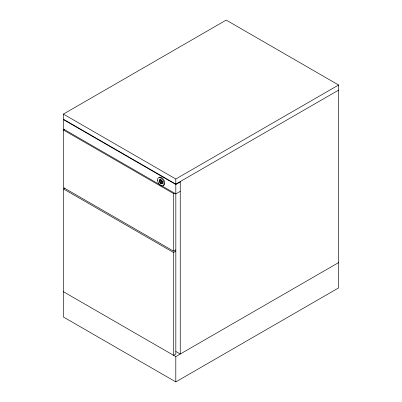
<?xml version="1.0" encoding="UTF-8"?>
<svg xmlns="http://www.w3.org/2000/svg" width="402" height="402" viewBox="0 0 402 402"><rect width="100%" height="100%" fill="white"/><g stroke="black" fill="none" stroke-linecap="round" stroke-linejoin="round"><path stroke-width="0.6" d="M160.428 182.362L160.428 180.071L161.8 180.86L161.8 183.151L160.428 182.362L161.473 181.754M338.61 90.128L175.805 184.121L63.39 119.218L63.39 114.098L226.195 20.1L338.61 85.003L338.61 287.902L175.805 381.9L63.39 316.997L63.39 188.88L64.868 188.025M175.825 249.893L173.604 251.175L63.39 187.538L63.39 129.957L64.375 129.389M63.39 114.098L175.805 179.001L338.61 85.003M180.262 191.357L175.825 193.92L63.39 129.002L63.39 119.6L175.825 184.518L180.262 181.955M63.39 129.957L173.604 193.593L174.493 193.081M63.39 188.88L173.604 252.516L175.825 251.235M63.39 291.696L175.805 356.599L338.61 262.601M175.805 351.474L180.242 354.036L180.242 181.563M175.805 179.001L175.805 184.121M175.825 184.518L175.825 354.046L173.604 355.328L173.604 252.516M175.805 356.599L175.805 381.9M173.604 193.593L173.604 251.175M162.654 182.92A2.261 1.301 59.9 0 1 160.835 183.206A2.261 1.301 59.9 0 1 159.524 180.473A2.261 1.301 59.9 0 1 161.112 179.709M162.493 181.428A2.261 1.301 59.9 0 1 162.654 181.965M159.016 177.473A4.603 2.653 59.9 0 1 163.91 180.181A4.603 2.653 59.9 0 1 163.378 185.483M159.182 180.995A2.261 1.301 59.9 0 0 161.689 183.794A2.261 1.301 59.9 0 0 161.448 180.473A2.261 1.301 59.9 0 0 159.182 180.995M157.534 180.207A4.603 2.653 59.9 0 0 162.639 185.91A4.603 2.653 59.9 0 0 162.147 179.146A4.603 2.653 59.9 0 0 157.534 180.207"/></g></svg>
